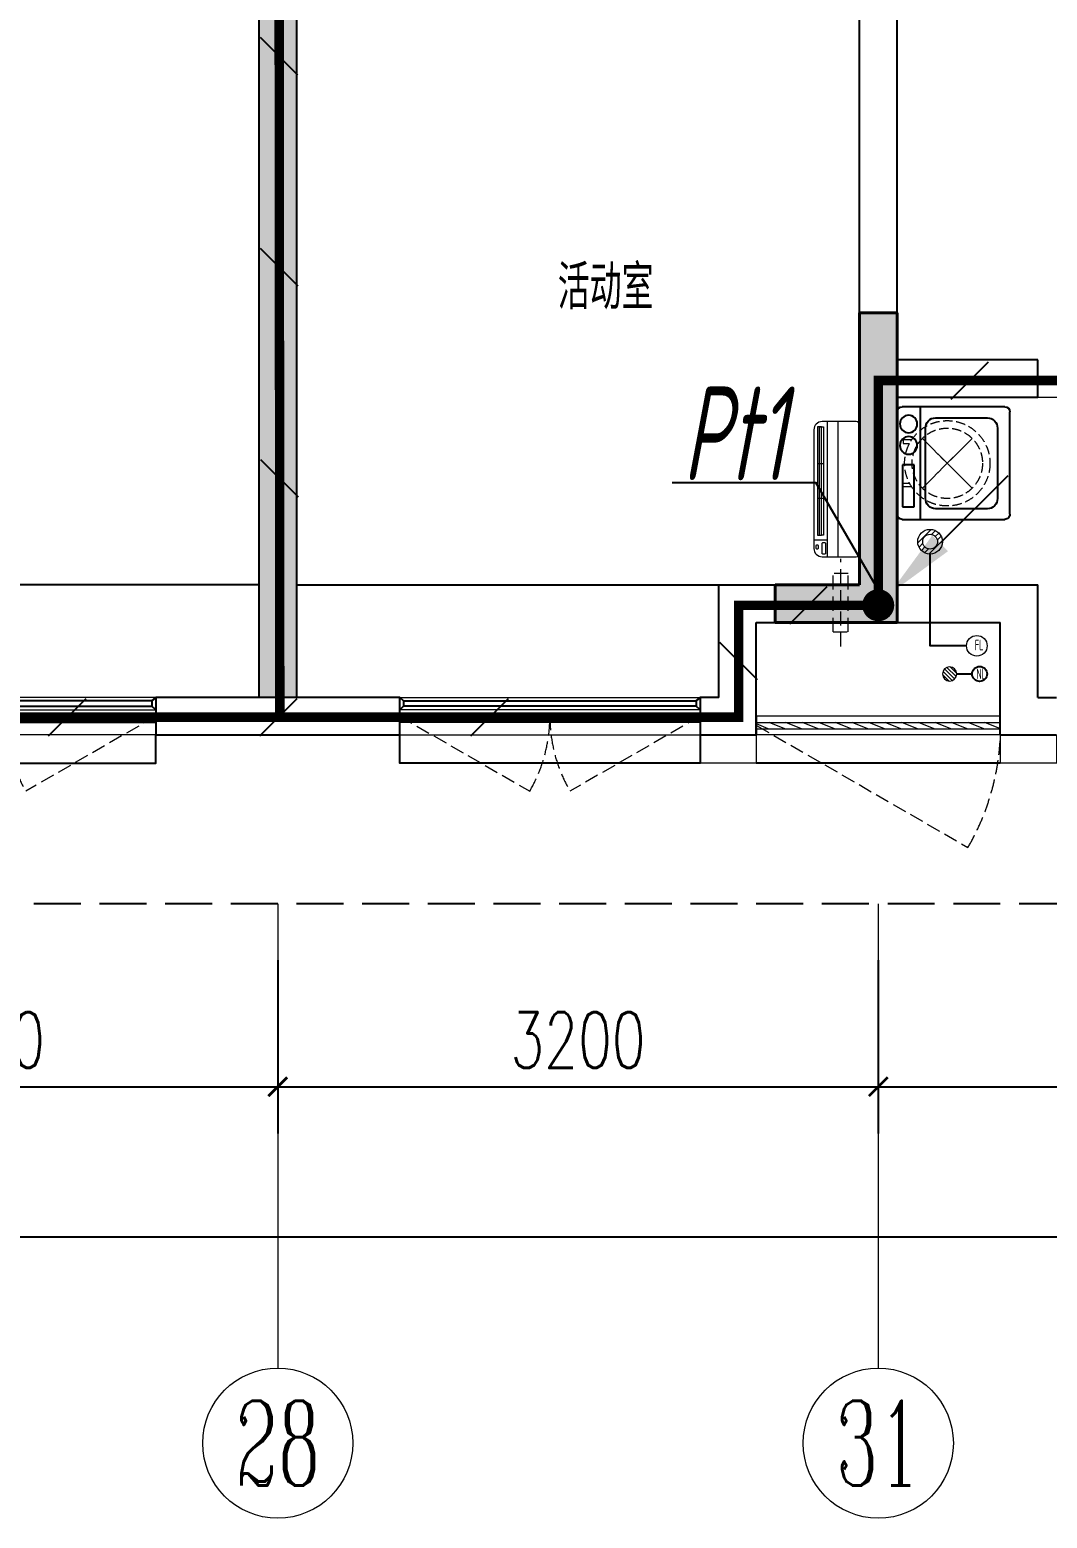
# Model space of a CAD drawing. Extents: x 3753737 to 4713801, y -857380 to 24339.
# Drawn here: x 4589527 to 4594949, y -779761 to -771827 of the extents above; entities that cross this region are included whole.
import ezdxf
from ezdxf.enums import TextEntityAlignment as Align

# ---------------------------------------------------------------- set-up
doc = ezdxf.new("R2010")
doc.units = 0
doc.header["$LTSCALE"] = 1000
doc.header["$MEASUREMENT"] = 0
for name, pattern in [('$1$DASH', [0.35, 0.25, -0.1]), ('CENTER2', [1.125, 0.75, -0.125, 0.125, -0.125]), ('DASH', [0.35, 0.25, -0.1]), ('HIDDEN', [0.375, 0.25, -0.125])]:
    doc.linetypes.add(name, pattern=pattern)
doc.layers.get('0').update_dxf_attribs({"linetype": 'CONTINUOUS'})
doc.layers.get('Defpoints').update_dxf_attribs({"linetype": 'CONTINUOUS'})
for name, color, linetype in [('!!电气', 1, 'CONTINUOUS'), ('3-栏杆1', 252, 'CONTINUOUS'), ('3.5方案汇报，与郭总、侯月琴确定户型_t8$0$2020.03.04 -1安徽标准化洋房户型(UA）_t8_t8$0$看线', 154, 'CONTINUOUS'), ('DIM-照明', 7, 'CONTINUOUS'), ('LVTRY', 252, 'CONTINUOUS'), ('LWIRE', 4, 'CONTINUOUS'), ('SHTLN', 4, 'CONTINUOUS'), ('VPIPE-凝结', 150, 'CONTINUOUS'), ('WALL', 252, 'CONTINUOUS'), ('WIRE-接地', 2, 'CONTINUOUS'), ('保温', 6, 'CONTINUOUS'), ('卫生间', 6, 'CONTINUOUS'), ('看线', 185, 'CONTINUOUS')]:
    doc.layers.add(name, color=color, linetype=linetype)
for name, color, linetype, lineweight in [('AXIS', 114, 'CONTINUOUS', 20), ('AXIS_TEXT', 7, 'CONTINUOUS', 20), ('COLUMN', 252, 'CONTINUOUS', 40), ('EQUIP_地漏', 7, 'CONTINUOUS', 18), ('PUB_HATCH', 8, 'CONTINUOUS', 9), ('PUB_TEXT', 7, 'CONTINUOUS', 20), ('VPIPE-废水', 31, 'TG_F', 18), ('WINDOW', 146, 'CONTINUOUS', 20), ('平面-空调室内机', 176, 'CONTINUOUS', 9), ('平面-空调预留孔', 252, 'CONTINUOUS', 15), ('粉刷', 251, 'CONTINUOUS', 9)]:
    doc.layers.add(name, color=color, linetype=linetype, lineweight=lineweight)
doc.styles.add('_TCH_AXIS', font='COMPLEX', dxfattribs={"bigfont": 'GBCBIG'})
doc.styles.add('_TCH_DIM_T3', font='SIMPLEX.shx', dxfattribs={"width": 0.705882, "bigfont": 'GBCBIG.shx'})
doc.styles.add('COMPLEX', font='COMPLEX')
doc.styles.add('HZTXT', font='gbeitc.shx', dxfattribs={"width": 0.8, "height": 400, "bigfont": 'hztxt.shx'})
doc.styles.get("Standard").update_dxf_attribs({"font": 'gbenor.shx', "bigfont": 'gbcbig.shx'})
doc.styles.add('TG_LINETYPE', font='SIMPLEX', dxfattribs={"width": 0.8, "height": 3, "bigfont": 'HZTXT'})
doc.linetypes.add('TG_F', pattern='A,2,-0.3,["F",TG_LINETYPE,S=0.1,R=0,X=-0.23,Y=-0.15],0', length=2.3)
doc.dimstyles.new('_TCH_ARCH&&100', dxfattribs={"dimtxt": 297.5, "dimasz": 100, "dimexe": 250, "dimexo": 300, "dimgap": 100, "dimtad": 1, "dimdec": 0, "dimzin": 0, "dimdsep": 46, "dimtxsty": '_TCH_DIM_T3', "dimblk": 'ARCHTICK', "dimcen": 0.09, "dimclrt": 7, "dimazin": 2, "dimtfac": 1, "dimtdec": 0, "dimtix": 1, "dimtmove": 2, "dimatfit": 3, "dimfxl": 1, "dimtolj": 1, "dimtzin": 0, "dimarcsym": 0})

# ---------------------------------------------------------------- blocks, each defined once
blk = doc.blocks.new('GFDGFSDFGD')
at = {"layer": 'PUB_HATCH'}
blk.add_hatch(color=256, dxfattribs=at).paths.add_polyline_path([(460766.6, 364323.7), (461416.6, 364323.7), (461416.6, 365973.7), (461216.6, 365973.7), (461216.6, 364523.7), (460766.6, 364523.7)])
at = {"layer": 'COLUMN', "color": 252}
for p, q in [((461416.6, 365973.7), (461216.6, 365973.7)), ((461216.6, 365973.7), (461216.6, 364523.7)), ((461416.6, 364323.7), (461416.6, 365973.7)), ((461216.6, 364523.7), (460766.6, 364523.7)), ((460766.6, 364523.7), (460766.6, 364323.7)), ((460766.6, 364323.7), (461416.6, 364323.7))]:
    blk.add_line(p, q, dxfattribs=at)
blk = doc.blocks.new('GDFGDGRD')
at = {"layer": '保温', "linetype": 'Continuous', "ltscale": 10}
h = blk.add_hatch(dxfattribs=at)
h.set_pattern_fill('HEX', color=251, scale=10, angle=90, style=0)
h.set_pattern_definition([(90, (-70765.891, -152124.736), (-16.49778, 1e-15), [9.525, -19.05]), (210, (-70765.891, -152124.736), (8.24889, -14.2874966), [9.525, -19.05]), (150, (-70765.891, -152115.211), (-8.24889, -14.2874966), [9.525, -19.05])])
h.paths.add_polyline_path([(433016.7, 363923.7), (433216.7, 363923.7), (433216.7, 368523.7), (433016.7, 368523.7)])
at = {"layer": '保温', "color": 251, "linetype": 'ByBlock', "ltscale": 10}
blk.add_line((433016.6, 363923.7), (433216.6, 363923.7), dxfattribs=at)
blk = doc.blocks.new('ASDFSD')
at = {"layer": '3-栏杆1', "color": 5}
for p, q in [((681762.6, 334937.5), (681742.3, 334955.3)), ((681742.3, 334955.3), (681762.6, 334937.5)), ((681742.3, 334888.4), (681762.6, 334908.3)), ((683322.1, 334937.5), (681762.6, 334937.5)), ((681762.6, 334937.5), (681762.6, 334908.3)), ((681762.6, 334908.2), (683322.1, 334908.2)), ((683322.1, 334937.5), (683342.3, 334955.3)), ((683342.3, 334955.3), (683322.1, 334937.5)), ((683322.1, 334937.5), (683322.1, 334908.3)), ((683322.1, 334908.3), (683342.3, 334888.4)), ((683342.3, 334888.4), (683322.1, 334908.3))]:
    blk.add_line(p, q, dxfattribs=at)
blk = doc.blocks.new('dongkong')
at = {"layer": '平面-空调预留孔', "color": 8, "linetype": 'HIDDEN', "ltscale": 0.3}
for p, q in [((-603796, 210899.9), (-603796, 210431.5)), ((-603836, 210821), (-603836, 210510.8)), ((-603836, 210821), (-603756, 210821)), ((-603756, 210821), (-603756, 210510.8))]:
    blk.add_line(p, q, dxfattribs=at)
blk.add_lwpolyline([(-603756, 210510.8), (-603836, 210510.8)], dxfattribs=at)
blk = doc.blocks.new('A$C001338C2')
at = {"color": 8}
for p, q in [((845, 303.6), (55, 303.6)), ((109.1, 214.8), (109.1, 303.6)), ((0, 248.6), (0, 22)), ((900, 22), (900, 248.6)), ((22, 0), (878, 0))]:
    blk.add_line(p, q, dxfattribs=at)
at = {"color": 8, "lineweight": 5}
for p, q in [((900, 214.8), (0, 214.8)), ((864.6, 278.7), (144.5, 278.7)), ((144.5, 278.7), (144.5, 265.8)), ((387, 278.7), (144.5, 278.7)), ((144.5, 278.7), (144.5, 252.9)), ((144.5, 265.8), (864.6, 265.8)), ((144.5, 239.9), (144.5, 252.9)), ((144.5, 252.9), (864.6, 252.9)), ((864.6, 239.9), (144.5, 239.9)), ((387, 239.9), (387, 278.7)), ((622, 239.9), (387, 239.9)), ((864.6, 278.7), (622, 278.7)), ((622, 278.7), (622, 239.9)), ((864.6, 252.9), (864.6, 278.7)), ((864.6, 265.8), (864.6, 239.9)), ((900, 143.2), (0, 143.2))]:
    blk.add_line(p, q, dxfattribs=at)
at = {"color": 8}
for points in [[(89.2, 226.4), (22.2, 226.4, -0.414214), (16.7, 231.9), (16.7, 243.1, -0.414214), (22.2, 248.6), (89.2, 248.6, -0.414214), (94.7, 243.1), (94.7, 231.9, -0.414214)], [(73.1, 275), (56.8, 275, -0.414214), (51.3, 280.5), (51.3, 283.4, -0.414214), (56.8, 288.9), (73.1, 288.9, -0.414214), (78.6, 283.4), (78.6, 280.5, -0.414214)]]:
    blk.add_lwpolyline(points, format="xyb", close=True, dxfattribs=at)
for centre, radius, start, end in [((55, 248.6), 55, 90, 180), ((845, 248.6), 55, 360, 90), ((22, 22), 22, 180, 270), ((878, 22), 22, 270, 360)]:
    blk.add_arc(centre, radius, start, end, dxfattribs=at)
blk = doc.blocks.new('$TwtSys$00000141')
at = {"color": 252}
for p, q in [((-47.1, 3.8), (-5, 45.9)), ((-47.1, 3.8), (-5, 45.9)), ((-43.6, -17.5), (17.5, 43.6)), ((-43.6, -17.5), (17.5, 43.6)), ((-33.2, -33.2), (33.2, 33.2)), ((-33.2, -33.2), (33.2, 33.2)), ((-16.2, -43.5), (43.8, 16.4)), ((-16.2, -43.5), (43.8, 16.4)), ((5.7, -46.1), (46.1, -5.7)), ((5.7, -46.1), (46.1, -5.7))]:
    blk.add_line(p, q, dxfattribs=at)
blk.add_circle((0, 0), 47, dxfattribs=at)
blk.add_circle((0, 0), 47, dxfattribs=at)
blk = doc.blocks.new('RECTANG')
for p, q in [((1, 1), (0, 1)), ((0, 1), (0, 0)), ((1, 0), (1, 1)), ((0, 0), (1, 0))]:
    blk.add_line(p, q)
blk = doc.blocks.new('洗衣机')
at = {"layer": 'LVTRY'}
for p, q in [((3790993.7, 243444.5), (3790993.7, 242899.1)), ((3791567.4, 243472.1), (3791021, 243472.1)), ((3791116.5, 243472.1), (3791116.5, 242871.5)), ((3791199, 243412.7), (3791474.9, 243412.7)), ((3791594.6, 242899.1), (3791594.6, 243444.5)), ((3791145.1, 242982.5), (3791145.1, 243358)), ((3791528.8, 243358), (3791528.8, 242982.5)), ((3791474.9, 242927.8), (3791199, 242927.8)), ((3791021, 242871.5), (3791567.4, 242871.5))]:
    blk.add_line(p, q, dxfattribs=at)
at = {"layer": 'LVTRY', "extrusion": (0, 0, -1)}
for centre, major_axis, start_param, end_param in [((3791021, 243444.5), (0, 27.6), -1.570796, 0), ((3791055.1, 243379.8), (0, 46.9), 3.141593, 9.424778), ((3791199, 243358), (0, 54.7), 4.712389, 6.283185), ((3791474.9, 243358), (0, 54.7), 0, 1.570796), ((3791567.4, 243444.5), (0, 27.6), 0, 1.570796), ((3791055.1, 243265.7), (0, 46.9), 3.141593, 9.424778), ((3791199, 242982.5), (0, 54.7), 3.141593, 4.712389), ((3791474.9, 242982.5), (0, 54.7), 1.570796, 3.141593), ((3791021, 242899.1), (0, 27.6), 3.141593, 4.712389), ((3791567.4, 242899.1), (0, 27.6), 1.570796, 3.141593)]:
    blk.add_ellipse(centre, major_axis=major_axis, ratio=0.986385, start_param=start_param, end_param=end_param, dxfattribs=at)
at = {"layer": 'LVTRY', "xscale": 63.25620569481588, "yscale": 224.5369532744355, "zscale": 64.12934308941763, "rotation": 180}
blk.add_blockref('RECTANG', (3791085.2, 243162.4), dxfattribs=at)
blk = doc.blocks.new('$TwtSys$00000543')
at = {"color": 252}
for p, q in [((-94, -9), (9, 94)), ((-9, -94), (94, 9)), ((12, 55), (42, 84)), ((40, 40), (66, 66)), ((55, 12), (84, 42)), ((-84, -42), (-55, -12)), ((-66, -66), (-40, -40)), ((-42, -84), (-12, -55))]:
    blk.add_line(p, q, dxfattribs=at)
for radius in [94, 56.4]:
    blk.add_circle((0, 0), radius, dxfattribs=at)
blk = doc.blocks.new('dnfhfn')
at = {"color": 252, "linetype": '$1$DASH', "ltscale": 0.2}
for p, q in [((101.9, 462.7, 0), (121.9, 462.7, 0)), ((101.9, 417.2, 0), (101.9, 462.7, 0)), ((121.9, 462.7, 0), (121.9, 429, 0)), ((353.1, 462.7, 0), (333.1, 462.7, 0)), ((333.1, 462.7, 0), (333.1, 429, 0)), ((353.1, 417.2, 0), (353.1, 462.7, 0))]:
    blk.add_line(p, q, dxfattribs=at)
at = {"color": 252, "linetype": '$1$DASH', "ltscale": 0.2, "elevation": 0}
for points in [[(94.9, 360.1), (94.9, 360.1), (360.1, 94.9), (360.1, 94.9)], [(360.1, 360.1), (94.9, 94.9), (94.9, 94.9), (360.1, 360.1)]]:
    blk.add_lwpolyline(points, close=True, dxfattribs=at)
at = {"color": 252, "linetype": '$1$DASH', "ltscale": 0.2}
for radius in [227.5, 187.5]:
    blk.add_circle((227.5, 227.5, 0), radius, dxfattribs=at)
blk = doc.blocks.new('A$C148B7D8E')
at = {"layer": '卫生间', "color": 252, "linetype": 'DASH'}
blk.add_lwpolyline([(16100, 14000), (16100, 15400), (7700, 15400), (7700, 10800), (7300, 10800), (7300, 10000), (900, 10000), (900, 9000), (-900, 9000), (-900, -900), (1750, -900), (1750, -2100), (23450, -2100), (23450, -900), (25100, -900)], dxfattribs=at)
blk = doc.blocks.new('_ArchTick')
at = {"color": 0, "linetype": 'ByBlock', "const_width": 0.15}
blk.add_lwpolyline([(-0.5, -0.5), (0.5, 0.5)], dxfattribs=at)
blk = doc.blocks.new('*D386')
at = {"layer": 'AXIS', "color": 0, "lineweight": -2, "transparency": 16777216}
for p, q in [((-100, -1299.9), (-100, -3024.9)), ((50100, -1299.9), (50100, -3024.9)), ((-100, -2774.9), (50100, -2774.9))]:
    blk.add_line(p, q, dxfattribs=at)
at = {"layer": 'Defpoints', "color": 0, "transparency": 16777216}
for p in [(-100, -999.9), (50100, -999.9), (50100, -2774.9)]:
    blk.add_point(p, dxfattribs=at)
at = {"layer": 'AXIS', "color": 0, "lineweight": -2, "transparency": 16777216, "xscale": 100, "yscale": 100, "zscale": 100, "rotation": 180}
blk.add_blockref('_ArchTick', (-100, -2774.9), dxfattribs=at)
at = {"layer": 'AXIS', "color": 0, "lineweight": -2, "transparency": 16777216, "xscale": 100, "yscale": 100, "zscale": 100}
blk.add_blockref('_ArchTick', (50100, -2774.9), dxfattribs=at)
at = {"layer": 'AXIS', "color": 7, "transparency": 16777216, "insert": (25000, -2526.2), "char_height": 297.5, "attachment_point": 5, "style": '_TCH_DIM_T3'}
blk.add_mtext('\\A1;50200', dxfattribs=at)
blk = doc.blocks.new('*D396')
at = {"layer": 'AXIS', "color": 0, "lineweight": -2, "transparency": 16777216}
for p, q in [((40700, -1299.9), (40700, -2224.9)), ((46500, -1299.9), (46500, -2224.9)), ((40700, -1974.9), (46500, -1974.9))]:
    blk.add_line(p, q, dxfattribs=at)
at = {"layer": 'Defpoints', "color": 0, "transparency": 16777216}
for p in [(40700, -999.9), (46500, -999.9), (46500, -1974.9)]:
    blk.add_point(p, dxfattribs=at)
at = {"layer": 'AXIS', "color": 0, "lineweight": -2, "transparency": 16777216, "xscale": 100, "yscale": 100, "zscale": 100, "rotation": 180}
blk.add_blockref('_ArchTick', (40700, -1974.9), dxfattribs=at)
at = {"layer": 'AXIS', "color": 0, "lineweight": -2, "transparency": 16777216, "xscale": 100, "yscale": 100, "zscale": 100}
blk.add_blockref('_ArchTick', (46500, -1974.9), dxfattribs=at)
at = {"layer": 'AXIS', "color": 7, "transparency": 16777216, "insert": (43600, -1726.2), "char_height": 297.5, "attachment_point": 5, "style": '_TCH_DIM_T3'}
blk.add_mtext('\\A1;5800', dxfattribs=at)
blk = doc.blocks.new('*D397')
at = {"layer": 'AXIS', "color": 0, "lineweight": -2, "transparency": 16777216}
for p, q in [((37500, -1299.9), (37500, -2224.9)), ((40700, -1299.9), (40700, -2224.9)), ((37500, -1974.9), (40700, -1974.9))]:
    blk.add_line(p, q, dxfattribs=at)
at = {"layer": 'Defpoints', "color": 0, "transparency": 16777216}
for p in [(37500, -999.9), (40700, -999.9), (40700, -1974.9)]:
    blk.add_point(p, dxfattribs=at)
at = {"layer": 'AXIS', "color": 0, "lineweight": -2, "transparency": 16777216, "xscale": 100, "yscale": 100, "zscale": 100, "rotation": 180}
blk.add_blockref('_ArchTick', (37500, -1974.9), dxfattribs=at)
at = {"layer": 'AXIS', "color": 0, "lineweight": -2, "transparency": 16777216, "xscale": 100, "yscale": 100, "zscale": 100}
blk.add_blockref('_ArchTick', (40700, -1974.9), dxfattribs=at)
at = {"layer": 'AXIS', "color": 7, "transparency": 16777216, "insert": (39100, -1726.2), "char_height": 297.5, "attachment_point": 5, "style": '_TCH_DIM_T3'}
blk.add_mtext('\\A1;3200', dxfattribs=at)
blk = doc.blocks.new('*D398')
at = {"layer": 'AXIS', "color": 0, "lineweight": -2, "transparency": 16777216}
for p, q in [((34300, -1299.9), (34300, -2224.9)), ((37500, -1299.9), (37500, -2224.9)), ((34300, -1974.9), (37500, -1974.9))]:
    blk.add_line(p, q, dxfattribs=at)
at = {"layer": 'Defpoints', "color": 0, "transparency": 16777216}
for p in [(34300, -999.9), (37500, -999.9), (37500, -1974.9)]:
    blk.add_point(p, dxfattribs=at)
at = {"layer": 'AXIS', "color": 0, "lineweight": -2, "transparency": 16777216, "xscale": 100, "yscale": 100, "zscale": 100, "rotation": 180}
blk.add_blockref('_ArchTick', (34300, -1974.9), dxfattribs=at)
at = {"layer": 'AXIS', "color": 0, "lineweight": -2, "transparency": 16777216, "xscale": 100, "yscale": 100, "zscale": 100}
blk.add_blockref('_ArchTick', (37500, -1974.9), dxfattribs=at)
at = {"layer": 'AXIS', "color": 7, "transparency": 16777216, "insert": (35900, -1726.2), "char_height": 297.5, "attachment_point": 5, "style": '_TCH_DIM_T3'}
blk.add_mtext('\\A1;3200', dxfattribs=at)
blk = doc.blocks.new('_AXISO')
blk.add_circle((0, 0), 0.5)
at = {"layer": 'AXIS_TEXT', "style": 'COMPLEX', "width": 1.041667}
blk.add_attdef('A', text='', height=0.56, dxfattribs=at).set_placement((-0.25, -0.28), (0.25, -0.28), align=Align.FIT)
blk = doc.blocks.new('$WINLIB2D$00000001')
at = {"color": 0}
for points in [[(-0.5, 0.5), (-0.5, -0.5)], [(-0.5, 0.5), (0.5, 0.5)], [(0.5, -0.5), (0.5, 0.5)], [(0.5, 0.1667), (-0.5, 0.1667)], [(0.5, -0.1667), (-0.5, -0.1667)], [(-0.5, -0.5), (0.5, -0.5)]]:
    blk.add_lwpolyline(points, dxfattribs=at)
blk = doc.blocks.new('$DorLib2D$00000138')
at = {"color": 0, "linetype": 'Continuous'}
for p, q in [((-0.2875, 0), (-0.2875, 0.1538)), ((-0.2875, 0.1538), (0, 0.1538)), ((0, 0.1538), (0, 0)), ((0.2875, 0.1538), (0, 0.1538)), ((0.2875, 0), (0.2875, 0.1538)), ((-0.5, -0.1399), (-0.5, 0)), ((-0.5, 0), (-0.2188, 0)), ((0, 0), (-0.2875, 0)), ((-0.2188, 0), (-0.2188, -0.1399)), ((0, 0), (0.2875, 0)), ((0.2188, 0), (0.2188, -0.1399)), ((0.5, 0), (0.2188, 0)), ((0.5, 0), (0.5, -0.1946)), ((0.5, -0.1399), (0.5, 0)), ((-0.2188, -0.1399), (-0.5, -0.1399)), ((0.2188, -0.1399), (0.5, -0.1399)), ((-0.1857, -0.186), (-0.037, -0.186)), ((-0.037, -0.186), (-0.1019, -0.2583)), ((-0.1019, -0.2583), (-0.1019, -0.186)), ((0.1857, -0.186), (0.037, -0.186)), ((0.037, -0.186), (0.1019, -0.2583)), ((0.1019, -0.2583), (0.1019, -0.186))]:
    blk.add_line(p, q, dxfattribs=at)
blk = doc.blocks.new('$WINLIB2D$00000039')
at = {"color": 0}
for points in [[(-0.5, 0.5), (-0.5, -0.5)], [(0.5, 0.5), (-0.5, 0.5)], [(0.5, -0.5), (0.5, 0.5)], [(-0.5, 0.1667), (0.5, 0.1667)], [(-0.3839, -0.1667), (-0.448, 0.1667)], [(-0.3159, -0.1667), (-0.38, 0.1667)], [(-0.2479, -0.1667), (-0.312, 0.1667)], [(-0.1799, -0.1667), (-0.244, 0.1667)], [(-0.1119, -0.1667), (-0.176, 0.1667)], [(-0.0439, -0.1667), (-0.108, 0.1667)], [(0.0241, -0.1667), (-0.04, 0.1667)], [(0.0921, -0.1667), (0.028, 0.1667)], [(0.16, -0.1667), (0.0959, 0.1667)], [(0.228, -0.1667), (0.1639, 0.1667)], [(0.296, -0.1667), (0.2319, 0.1667)], [(0.364, -0.1667), (0.2999, 0.1667)], [(0.432, -0.1667), (0.3679, 0.1667)], [(0.5, -0.1667), (0.4359, 0.1667)], [(-0.4519, -0.1667), (-0.5, 0.0836)], [(-0.5, -0.1667), (0.5, -0.1667)], [(0.5, -0.5), (-0.5, -0.5)]]:
    blk.add_lwpolyline(points, dxfattribs=at)
blk = doc.blocks.new('$TelecSys$00000008')
blk.add_line((0.4, 0.4), (-0.4, -0.4))
blk = doc.blocks.new('$TelecSys$00000078')
for p, q in [((1.15, 1.15), (0.55, 0.55)), ((0.104, 0.104), (0.104, 0.104)), ((-0.104, -0.104), (-0.104, -0.104))]:
    blk.add_line(p, q)
at = {"const_width": 0.142}
blk.add_lwpolyline([(-0.071, 0, 1), (0.071, 0, 1)], format="xyb", close=True, dxfattribs=at)
blk.add_solid([(0.62, 0.48), (0.48, 0.62), (0.1, 0.1)])
at = {"width": 0.8, "flags": 9}
blk.add_attdef('A', (0, 0), '', height=0.00002, dxfattribs=at)
blk = doc.blocks.new('A$C66B635E3')
at = {"color": 252, "const_width": 8}
for points in [[(40050, -100), (40050, -250), (39750, -250), (39750, -100)], [(41650, -100), (41650, -250), (41350, -250), (41350, -100)]]:
    blk.add_lwpolyline(points, dxfattribs=at)
at = {"layer": '3.5方案汇报，与郭总、侯月琴确定户型_t8$0$2020.03.04 -1安徽标准化洋房户型(UA）_t8_t8$0$看线', "color": 252, "ltscale": 10}
for p, q in [((37400, 700), (35150, 700)), ((37600, 700), (39850, 700))]:
    blk.add_line(p, q, dxfattribs=at)
at = {"layer": 'AXIS'}
for p, q in [((37500, -1000), (37500, -3475)), ((40700, -1000), (40700, -3475))]:
    blk.add_line(p, q, dxfattribs=at)
at = {"layer": 'VPIPE-凝结', "color": 252, "ltscale": 0.1}
for points in [[(41170, 375), (40975.9, 375), (40975.9, 864.2)], [(41117.6, 225), (41200, 225)]]:
    blk.add_lwpolyline(points, dxfattribs=at)
at = {"layer": 'VPIPE-凝结', "color": 252}
blk.add_circle((41240, 225), 40, dxfattribs=at)
at = {"layer": 'VPIPE-废水', "color": 252}
blk.add_circle((41225, 375), 55, dxfattribs=at)
at = {"layer": 'WALL', "color": 252}
for p, q in [((40800, 1900), (40800, 4900)), ((37400, 4700), (37400, 100)), ((37600, 4700), (37600, 100)), ((40600, 1800), (40600, 4700)), ((41550.1, 1900), (40800, 1900)), ((41550.1, 1700), (41550.1, 1900)), ((40600, 700), (40600, 1800)), ((40800, 1700), (41550.1, 1700)), ((40800, 700), (40800, 1700)), ((39850, 700), (40600, 700)), ((39850, 100), (39850, 700)), ((40800, 700), (41550, 700)), ((41550, 100), (41550, 700)), ((40050, 500), (40700, 500)), ((40050, -100), (40050, 500)), ((40700, 500), (41350, 500)), ((41350, 0), (41350, 500)), ((37400, 100), (36850, 100)), ((36850, 100), (36850, -100)), ((38150, 100), (37600, 100)), ((38150, -100), (38150, 100)), ((39850, 100), (39750, 100)), ((39750, 100), (39750, -100)), ((41550, 100), (41650, 100)), ((41350, -100), (41350, 0)), ((36850, -100), (37500, -100)), ((37500, -100), (38150, -100)), ((39750, -100), (40050, -100)), ((41350, -100), (41550, -100)), ((41550, -100), (41550, -100)), ((41550, -100), (41650, -100))]:
    blk.add_line(p, q, dxfattribs=at)
at = {"layer": 'WINDOW', "color": 252}
blk.add_line((41550.1, 1700), (43150.1, 1700), dxfattribs=at)
at = {"layer": 'WINDOW', "color": 252, "linetype": 'DASH', "ltscale": 0.3}
for points in [[(36850, 0), (36157.2, -400, -0.131652), (36050, 0)], [(38150, 0), (38842.8, -400, 0.131652), (38950, 0)], [(39750, 0), (39057.2, -400, -0.131652), (38950, 0)], [(40051.9, -50), (41177.8, -700, 0.131652), (41351.9, -50)]]:
    blk.add_lwpolyline(points, format="xyb", dxfattribs=at)
at = {"layer": '看线', "color": 252, "ltscale": 0.5}
for points in [[(35250, -100), (35250, -250), (36850, -250), (36850, -100)], [(39750, -100), (39750, -250), (38150, -250), (38150, -100)], [(41350, -250), (40050, -250)]]:
    blk.add_lwpolyline(points, dxfattribs=at)
at = {"color": 252, "xscale": -1}
for name, p in [('A$C148B7D8E', (50100, 1100)), ('GDFGDGRD', (470616.6, -363823.7)), ('ASDFSD', (721492.3, -334855.3))]:
    blk.add_blockref(name, p, dxfattribs=at)
at = {"color": 252}
for name, p in [('GFDGFSDFGD', (-420616.6, -363823.7)), ('ASDFSD', (-646492.3, -334855.3))]:
    blk.add_blockref(name, p, dxfattribs=at)
at = {"layer": 'AXIS'}
ref = blk.add_blockref('_AXISO', (37500, -3875), dxfattribs=dict(at, xscale=800, yscale=800, zscale=800))
ref.add_attrib('A', '28', dxfattribs={"layer": 'AXIS_TEXT', "height": 452.55, "style": '_TCH_AXIS', "width": 0.617647}).set_placement((37273.7, -4101.3), (37726.3, -4101.3), align=Align.FIT)
ref = blk.add_blockref('_AXISO', (40700, -3875), dxfattribs=dict(at, xscale=800, yscale=800, zscale=800))
ref.add_attrib('A', '31', dxfattribs={"layer": 'AXIS_TEXT', "height": 452.55, "style": '_TCH_AXIS', "width": 0.75}).set_placement((40473.7, -4101.3), (40926.3, -4101.3), align=Align.FIT)
at = {"layer": 'EQUIP_地漏', "color": 252, "xscale": 0.7000000000000001, "yscale": 0.7000000000000001, "zscale": 0.7000000000000001}
blk.add_blockref('$TwtSys$00000543', (40975.9, 930), dxfattribs=at)
at = {"layer": 'EQUIP_地漏', "color": 252, "xscale": 0.8, "yscale": -0.8, "zscale": 0.8, "rotation": 179.999999999993}
blk.add_blockref('$TwtSys$00000141', (41080, 225), dxfattribs=at)
at = {"layer": 'WINDOW', "color": 252, "xscale": 1600, "yscale": 200, "zscale": 1600, "rotation": 1.05571687412406e-09}
blk.add_blockref('$DorLib2D$00000138', (42350.1, 1800), dxfattribs=at)
at = {"layer": 'WINDOW', "color": 252}
for name, p, xscale, yscale, zscale in [('$WINLIB2D$00000001', (36050, 0), -1600, -200, -1600), ('$WINLIB2D$00000001', (38950, 0), 1600, -200, 1600), ('$WINLIB2D$00000039', (40701, -50), 1299.999999983003, 100, 1299.999999983003)]:
    blk.add_blockref(name, p, dxfattribs=dict(at, xscale=xscale, yscale=yscale, zscale=zscale))
at = {"layer": '平面-空调室内机', "color": 252, "ltscale": 0.3, "xscale": -1, "rotation": 180}
blk.add_blockref('dongkong', (644295.9, 211270.8), dxfattribs=at)
at = {"layer": '平面-空调预留孔', "color": 252, "xscale": 0.800000000046565, "yscale": 0.800000000046565, "zscale": 0.800000000046565, "rotation": 90.00000023343011}
blk.add_blockref('A$C001338C2', (40599.8, 850), dxfattribs=at)
at = {"layer": '平面-空调预留孔', "color": 252, "rotation": 89.99999999999304}
blk.add_blockref('dnfhfn', (41295.1, 1120.3, 0), dxfattribs=at)
at = {"layer": '粉刷', "color": 252}
blk.add_blockref('洗衣机', (-3750193.7, -241822.4), dxfattribs=at)
at = {"layer": 'PUB_TEXT', "color": 252}
blk.add_text('活动室', height=236.31, dxfattribs=at).set_placement((38992, 2168.3))
at = {"layer": 'PUB_TEXT', "color": 252, "width": 0.6}
for s, p in [('FL', (41214, 351.2)), ('NL', (41223.2, 197))]:
    blk.add_text(s, height=56, dxfattribs=at).set_placement(p)
at = {"layer": 'AXIS'}
for p1, p2, distance, text, picture, middle in [((-100, -999.9), (50100, -999.9), -1775, '50200', '*D386', (25000, -2526.2)), ((34300, -999.9), (37500, -999.9), -975, '3200', '*D398', (35900, -1726.2)), ((37500, -999.9), (40700, -999.9), -975, '3200', '*D397', (39100, -1726.2)), ((40700, -999.9), (46500, -999.9), -975, '5800', '*D396', (43600, -1726.2))]:
    dim = blk.add_aligned_dim(p1=p1, p2=p2, distance=distance, text=text, dimstyle='_TCH_ARCH&&100', dxfattribs=at)
    dim.commit()
    dim.dimension.update_dxf_attribs({"geometry": picture, "text_midpoint": middle})

msp = doc.modelspace()

# ---------------------------------------------------------------- linework, layer by layer
at = {"layer": 'DIM-照明', "color": 7, "ltscale": 0.8}
for p in [(4592950.6, -774240.1), (4594078.4, -774864)]:
    msp.add_line(p, (4593716, -774240.1), dxfattribs=at)
at = {"layer": 'WIRE-接地', "color": 2, "linetype": 'CENTER2', "const_width": 50}
for points in [[(4595156.4, -764584.6), (4595156.4, -765382.8), (4595156.4, -766385.2), (4603353.5, -766385.2), (4603353.5, -774287.8), (4600649.4, -774287.8), (4600649.4, -773696.6), (4594048.2, -773696.6), (4594048.2, -774894.3), (4593305.1, -774894.3), (4593305.1, -775490.9), (4588400.9, -775490.9)], [(4590855, -770703.2), (4590859.9, -775484)]]:
    msp.add_lwpolyline(points, dxfattribs=at)

# ---------------------------------------------------------------- block references
at = {"layer": '!!电气'}
msp.add_blockref('A$C66B635E3', (4553348.6, -775485.7), dxfattribs=at)
at = {"layer": 'LWIRE', "color": 2, "xscale": 600, "yscale": 600, "zscale": 600}
msp.add_blockref('$TelecSys$00000078', (4594048.2, -774894.3), dxfattribs=at)
at = {"layer": 'SHTLN', "color": 2, "xscale": 250, "yscale": 250, "zscale": 250}
for p, rotation in [((4590856.3, -771968.6), 270.0589805910013), ((4590857.4, -773093.6), 270.0589805910013), ((4594536.3, -773696.6), 180), ((4590858.6, -774218.6), 270.0589805910013), ((4593676.7, -774894.3), 180), ((4593305.1, -775192.6), 270), ((4589728, -775490.9), 180), ((4590853, -775490.9), 180), ((4591978, -775490.9), 180)]:
    msp.add_blockref('$TelecSys$00000008', p, dxfattribs=dict(at, rotation=rotation))

# ---------------------------------------------------------------- texts
at = {"layer": 'DIM-照明', "color": 7, "ltscale": 0.8, "style": 'HZTXT', "width": 0.7}
msp.add_text('Pt1', height=500, dxfattribs=at).set_placement((4593281.4, -773978.3), align=Align.MIDDLE)

doc.saveas('drawing.dxf')
